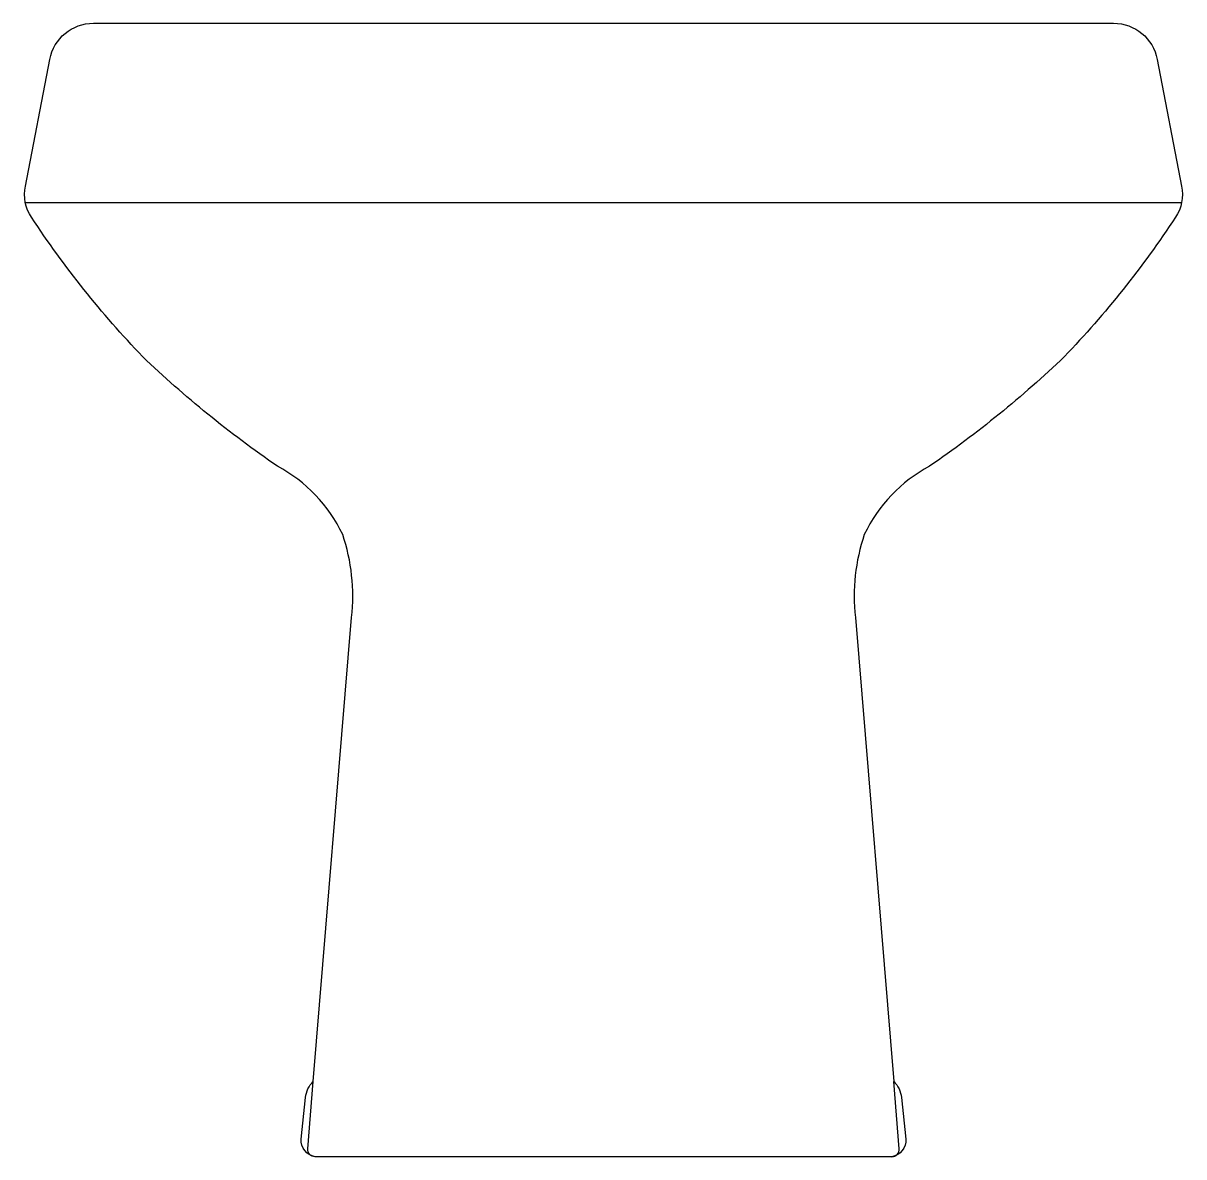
# Model space of a CAD drawing. Extents: x -871.742 to -871.351, y 507.461 to 507.843.
import ezdxf

# ---------------------------------------------------------------- set-up
doc = ezdxf.new("R2010")
doc.units = 0
doc.header["$LTSCALE"] = 50
doc.header["$MEASUREMENT"] = 0
doc.layers.add('A-PECAS', color=2, linetype='CONTINUOUS')
doc.layers.add('ESC1-50', color=1, linetype='CONTINUOUS')

# ---------------------------------------------------------------- blocks, each defined once
blk = doc.blocks.new('P-8-F')
at = {"layer": 'A-PECAS'}
blk.add_lwpolyline([(-0.09729, 0, -0.386383), (-0.102, 0.006), (-0.1005, 0.02, -0.189432), (-0.09791, 0.02539), (-0.085, 0.182, 0.109033), (-0.088, 0.21, 0.15962), (-0.11, 0.233, -0.040278), (-0.1555, 0.27, -0.044946), (-0.193, 0.317, -0.204808), (-0.195, 0.3275), (-0.18683, 0.37031, -0.359982), (-0.17209, 0.3825), (0, 0.3825), (0.17209, 0.3825, -0.359982), (0.18683, 0.37031), (0.195, 0.3275, -0.204808), (0.193, 0.317, -0.044946), (0.1555, 0.27, -0.040278), (0.11, 0.233, 0.15962), (0.088, 0.21, 0.109033), (0.085, 0.182), (0.09791, 0.02539, -0.189432), (0.1005, 0.02), (0.102, 0.006, -0.386383), (0.09729, 0), (0, 0), (-0.09729, 0, -0.438509)], format="xyb", dxfattribs=at)
at = {"layer": 'ESC1-50'}
blk.add_lwpolyline([(-0.19508, 0.32205), (0, 0.32205), (0.19508, 0.32205)], dxfattribs=at)
for points in [[(-0.09729, 0, -0.438509), (-0.09978, 0.00271), (-0.09791, 0.02539)], [(0.09729, 0, 0.438509), (0.09978, 0.00271), (0.09791, 0.02539)]]:
    blk.add_lwpolyline(points, format="xyb", dxfattribs=at)

msp = doc.modelspace()

# ---------------------------------------------------------------- block references
at = {"layer": 'A-PECAS'}
msp.add_blockref('P-8-F', (-871.54657, 507.46067), dxfattribs=at)

doc.saveas('drawing.dxf')
